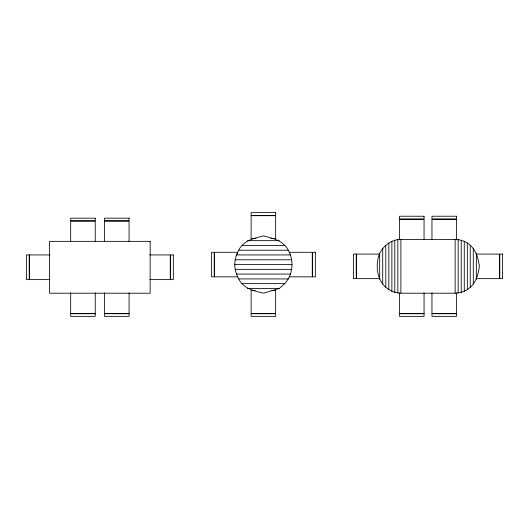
<?xml version="1.0" encoding="UTF-8"?>
<svg xmlns="http://www.w3.org/2000/svg" width="529" height="529" viewBox="0 0 529 529"><rect width="100%" height="100%" fill="white"/><g stroke="black" fill="none" stroke-linecap="round" stroke-linejoin="round"><path stroke-width="0.79" d="M291.611 269.354C292.57 262.834 291.585 255.97 288.285 250.217C283.432 240.721 273.017 238.209 263.462 235.934C253.451 238.44 243.783 240.384 238.639 250.217C236.179 254.581 234.876 259.494 234.75 264.5C234.816 269.565 236.245 274.478 238.639 278.922C243.783 288.755 253.451 290.699 263.462 293.205L279.272 288.49L284.82 283.637L288.285 278.922L290.5 274.068L291.611 269.354L235.167 269.354M379.677 253.265C374.777 265.644 376.913 282.036 388.828 289.601C392.419 291.962 396.624 293.079 400.896 293.205L455.119 293.205C459.423 293.046 463.695 291.982 467.325 289.601C475.366 284.523 478.209 275.265 479.393 266.305C478.209 257.345 475.366 248.088 467.325 243.003C463.695 240.622 459.423 239.558 455.119 239.399L400.896 239.399C391.817 239.339 383.743 245.403 379.677 253.265L379.677 279.338M256.029 238.566L251.116 238.566L251.116 215.687L275.662 215.687L275.662 238.566L270.755 238.566M247.512 240.649L279.272 240.649M242.103 245.502L284.82 245.502M238.639 250.217L288.285 250.217M289.396 252.293L312.275 252.293L312.275 276.846L289.396 276.846M49.931 254.932L29.498 254.932L29.498 279.616L49.931 279.616M149.833 254.932L170.265 254.932L170.265 279.616L149.833 279.616M236.417 254.932L290.5 254.932M235.167 259.785L291.611 259.785M234.75 264.5L292.028 264.5M236.417 274.068L290.5 274.068M237.528 276.846L214.503 276.846L214.503 252.293L237.528 252.293L237.528 253.933M238.639 278.922L288.285 278.922M242.103 283.637L284.82 283.637M247.512 288.49L279.272 288.49M255.209 290.434L251.116 290.434L251.116 313.452L275.662 313.452L275.662 290.434L271.575 290.434M476.616 255.738L476.616 254.099L499.502 254.099L499.502 278.644L476.616 278.644L476.616 277.011M476.338 253.265L476.338 279.338M473.29 248.551L473.29 284.053M470.235 245.363L470.235 287.247M467.325 243.003L467.325 289.601M464.27 241.343L464.27 291.267M461.222 240.232L461.222 292.378M458.174 239.677L458.174 292.927M456.507 239.723L456.507 219.29L431.962 219.29L431.962 239.723M456.507 292.901L456.507 313.452L431.962 313.452L431.962 292.901M455.119 239.399L455.119 293.205M424.053 239.723L424.053 219.29L399.507 219.29L399.507 239.723M424.053 292.901L424.053 313.452L399.507 313.452L399.507 292.901M400.896 239.399L400.896 293.205M397.841 239.677L397.841 292.927M394.793 240.232L394.793 292.378M391.883 241.343L391.883 291.267M388.828 243.003L388.828 289.601M385.78 245.363L385.78 287.247M382.725 248.551L382.725 284.053M379.399 256.552L379.399 254.099L356.52 254.099L356.52 278.644L379.399 278.644L379.399 276.191M129.076 241.647L129.076 221.089L104.53 221.089L104.53 241.647M129.076 292.901L129.076 313.452L104.53 313.452L104.53 292.901M95.24 241.647L95.24 221.089L70.688 221.089L70.688 241.647M95.24 292.901L95.24 313.452L70.688 313.452L70.688 292.901M275.662 212.632L251.116 212.632L251.116 215.409L275.662 215.409L275.662 212.632M424.053 216.235L399.507 216.235L399.507 219.013L424.053 219.013L424.053 216.235M456.507 216.235L431.962 216.235L431.962 219.013L456.507 219.013L456.507 216.235M95.24 218.179L70.688 218.179L70.688 220.818L95.24 220.818L95.24 218.179M129.076 218.179L104.53 218.179L104.53 220.818L129.076 220.818L129.076 218.179M150.157 241.343L49.607 241.343L49.607 293.205L150.157 293.205L150.157 241.343M214.225 252.293L211.593 252.293L211.593 276.846L214.225 276.846L214.225 252.293M315.33 252.293L312.553 252.293L312.553 276.846L315.33 276.846L315.33 252.293M356.242 254.099L353.465 254.099L353.465 278.644L356.242 278.644L356.242 254.099M502.55 254.099L499.779 254.099L499.779 278.644L502.55 278.644L502.55 254.099M29.221 254.932L26.45 254.932L26.45 279.616L29.221 279.616L29.221 254.932M173.314 254.932L170.543 254.932L170.543 279.616L173.314 279.616L173.314 254.932M95.24 313.73L70.688 313.73L70.688 316.368L95.24 316.368L95.24 313.73M129.076 313.73L104.53 313.73L104.53 316.368L129.076 316.368L129.076 313.73M275.662 313.73L251.116 313.73L251.116 316.368L275.662 316.368L275.662 313.73M424.053 313.73L399.507 313.73L399.507 316.368L424.053 316.368L424.053 313.73M456.507 313.73L431.962 313.73L431.962 316.368L456.507 316.368L456.507 313.73"/></g></svg>
